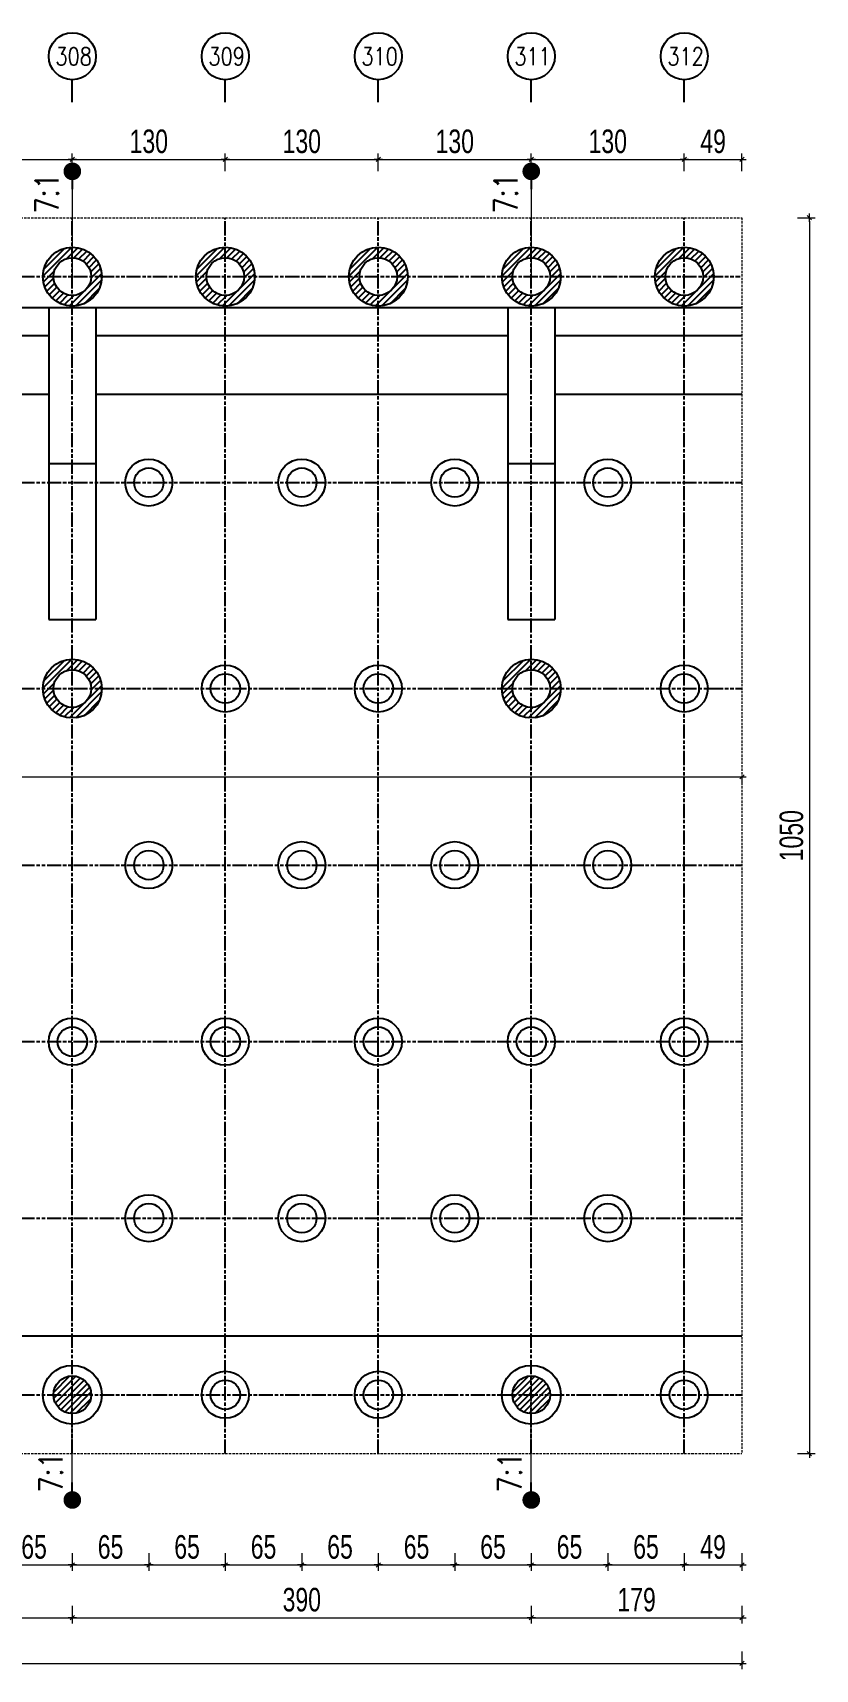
# Model space of a CAD drawing. Header units: inches. Extents: x -1640460 to 2672754, y -1012 to 1209503.
# Drawn here: x 16643 to 17308, y 136 to 1527 of the extents above; entities that cross this region are included whole.
import ezdxf

# ---------------------------------------------------------------- set-up
doc = ezdxf.new("R2010")
doc.units = ezdxf.units.IN
doc.header["$MEASUREMENT"] = 0
doc.linetypes.add('ACAD_ISO09W100', pattern=[45, 24, -3, 6, -3, 6, -3])
doc.linetypes.add('HIDDEN', pattern=[0.375, 0.25, -0.125])
doc.layers.add('DIM', color=177, linetype='Continuous', lineweight=20)
doc.layers.add('THAY1', color=9, linetype='Continuous', lineweight=20)
for name, color, linetype in [('Kich thuoc', 4, 'Continuous'), ('Text', 2, 'Continuous'), ('Tim', 8, 'ACAD_ISO09W100')]:
    doc.layers.add(name, color=color, linetype=linetype)
doc.styles.add('KICH_THUOC', font='vnsimli.shx', dxfattribs={"width": 0.8})
doc.styles.add('TXTDIM', font='VNARIAL.TTF', dxfattribs={"width": 0.7})
doc.dimstyles.new('DIM10', dxfattribs={"dimscale": 10, "dimtxt": 2, "dimasz": 0.3, "dimexe": 0.5, "dimexo": 0.5, "dimgap": 0.5, "dimtad": 1, "dimdec": 0, "dimzin": 12, "dimdsep": 46, "dimtxsty": 'TXTDIM', "dimblk": 'SLASH', "dimcen": 1.5, "dimclrd": 1, "dimclre": 256, "dimclrt": 2, "dimadec": 0, "dimazin": 0, "dimtfac": 1, "dimtdec": 0, "dimtix": 1, "dimtmove": 0, "dimatfit": 3, "dimldrblk": 'DOT', "dimfxl": 1, "dimfxlon": 1, "dimtolj": 1, "dimtzin": 0, "dimlwd": 9, "dimlwe": 9, "dimarcsym": 1})
pattern_1 = [(45, (16190.982, 0), (-2.65165, 2.65165), [])]

# ---------------------------------------------------------------- blocks, each defined once
blk = doc.blocks.new('SLASH')
at = {"layer": 'DIM', "color": 16}
blk.add_line((-1.2, 0), (1.2, 0), dxfattribs=at)
at = {"layer": 'DIM', "color": 16, "linetype": 'Continuous'}
blk.add_line((-0.6, -0.6), (0.6, 0.6), dxfattribs=at)
blk = doc.blocks.new('*D590')
at = {"layer": 'Defpoints', "color": 0}
for p in [(16611.4, 319.4), (16676.4, 319.4), (16676.4, 224.8)]:
    blk.add_point(p, dxfattribs=at)
at = {"layer": 'Kich thuoc', "lineweight": 9}
for p, q in [((16611.4, 234.8), (16611.4, 219.8)), ((16676.4, 234.8), (16676.4, 219.8))]:
    blk.add_line(p, q, dxfattribs=at)
at = {"layer": 'Kich thuoc', "color": 1, "lineweight": 9}
blk.add_line((16614.4, 224.8), (16673.4, 224.8), dxfattribs=at)
at = {"layer": 'Kich thuoc', "color": 1, "lineweight": 9, "xscale": 3, "yscale": 3, "zscale": 3, "rotation": 180}
blk.add_blockref('SLASH', (16611.4, 224.8), dxfattribs=at)
at = {"layer": 'Kich thuoc', "color": 1, "lineweight": 9, "xscale": 3, "yscale": 3, "zscale": 3}
blk.add_blockref('SLASH', (16676.4, 224.8), dxfattribs=at)
at = {"layer": 'Kich thuoc', "color": 2, "insert": (16643.9, 240), "char_height": 20, "attachment_point": 5, "style": 'TXTDIM'}
blk.add_mtext('\\A1;65', dxfattribs=at)
blk = doc.blocks.new('_Dot')
at = {"color": 0, "linetype": 'ByBlock', "lineweight": -2}
blk.add_line((-0.5, 0), (-1, 0), dxfattribs=at)
at = {"color": 0, "linetype": 'ByBlock', "const_width": 0.5}
blk.add_lwpolyline([(-0.25, 0, 1), (0.25, 0, 1)], format="xyb", close=True, dxfattribs=at)
blk = doc.blocks.new('*D591')
at = {"layer": 'Defpoints', "color": 0}
for p in [(16676.4, 319.4), (16741.4, 319.4), (16741.4, 224.8)]:
    blk.add_point(p, dxfattribs=at)
at = {"layer": 'Kich thuoc', "lineweight": 9}
for p, q in [((16676.4, 234.8), (16676.4, 219.8)), ((16741.4, 234.8), (16741.4, 219.8))]:
    blk.add_line(p, q, dxfattribs=at)
at = {"layer": 'Kich thuoc', "color": 1, "lineweight": 9}
blk.add_line((16679.4, 224.8), (16738.4, 224.8), dxfattribs=at)
at = {"layer": 'Kich thuoc', "color": 1, "lineweight": 9, "xscale": 3, "yscale": 3, "zscale": 3, "rotation": 180}
blk.add_blockref('SLASH', (16676.4, 224.8), dxfattribs=at)
at = {"layer": 'Kich thuoc', "color": 1, "lineweight": 9, "xscale": 3, "yscale": 3, "zscale": 3}
blk.add_blockref('SLASH', (16741.4, 224.8), dxfattribs=at)
at = {"layer": 'Kich thuoc', "color": 2, "insert": (16708.9, 240), "char_height": 20, "attachment_point": 5, "style": 'TXTDIM'}
blk.add_mtext('\\A1;65', dxfattribs=at)
blk = doc.blocks.new('*D592')
at = {"layer": 'Defpoints', "color": 0}
for p in [(16741.4, 319.4), (16806.4, 319.4), (16806.4, 224.8)]:
    blk.add_point(p, dxfattribs=at)
at = {"layer": 'Kich thuoc', "lineweight": 9}
for p, q in [((16741.4, 234.8), (16741.4, 219.8)), ((16806.4, 234.8), (16806.4, 219.8))]:
    blk.add_line(p, q, dxfattribs=at)
at = {"layer": 'Kich thuoc', "color": 1, "lineweight": 9}
blk.add_line((16744.4, 224.8), (16803.4, 224.8), dxfattribs=at)
at = {"layer": 'Kich thuoc', "color": 1, "lineweight": 9, "xscale": 3, "yscale": 3, "zscale": 3, "rotation": 180}
blk.add_blockref('SLASH', (16741.4, 224.8), dxfattribs=at)
at = {"layer": 'Kich thuoc', "color": 1, "lineweight": 9, "xscale": 3, "yscale": 3, "zscale": 3}
blk.add_blockref('SLASH', (16806.4, 224.8), dxfattribs=at)
at = {"layer": 'Kich thuoc', "color": 2, "insert": (16773.9, 240), "char_height": 20, "attachment_point": 5, "style": 'TXTDIM'}
blk.add_mtext('\\A1;65', dxfattribs=at)
blk = doc.blocks.new('*D593')
at = {"layer": 'Defpoints', "color": 0}
for p in [(16806.4, 319.4), (16871.4, 319.4), (16871.4, 224.8)]:
    blk.add_point(p, dxfattribs=at)
at = {"layer": 'Kich thuoc', "lineweight": 9}
for p, q in [((16806.4, 234.8), (16806.4, 219.8)), ((16871.4, 234.8), (16871.4, 219.8))]:
    blk.add_line(p, q, dxfattribs=at)
at = {"layer": 'Kich thuoc', "color": 1, "lineweight": 9}
blk.add_line((16809.4, 224.8), (16868.4, 224.8), dxfattribs=at)
at = {"layer": 'Kich thuoc', "color": 1, "lineweight": 9, "xscale": 3, "yscale": 3, "zscale": 3, "rotation": 180}
blk.add_blockref('SLASH', (16806.4, 224.8), dxfattribs=at)
at = {"layer": 'Kich thuoc', "color": 1, "lineweight": 9, "xscale": 3, "yscale": 3, "zscale": 3}
blk.add_blockref('SLASH', (16871.4, 224.8), dxfattribs=at)
at = {"layer": 'Kich thuoc', "color": 2, "insert": (16838.9, 240), "char_height": 20, "attachment_point": 5, "style": 'TXTDIM'}
blk.add_mtext('\\A1;65', dxfattribs=at)
blk = doc.blocks.new('*D594')
at = {"layer": 'Defpoints', "color": 0}
for p in [(16871.4, 319.4), (16936.4, 319.4), (16936.4, 224.8)]:
    blk.add_point(p, dxfattribs=at)
at = {"layer": 'Kich thuoc', "lineweight": 9}
for p, q in [((16871.4, 234.8), (16871.4, 219.8)), ((16936.4, 234.8), (16936.4, 219.8))]:
    blk.add_line(p, q, dxfattribs=at)
at = {"layer": 'Kich thuoc', "color": 1, "lineweight": 9}
blk.add_line((16874.4, 224.8), (16933.4, 224.8), dxfattribs=at)
at = {"layer": 'Kich thuoc', "color": 1, "lineweight": 9, "xscale": 3, "yscale": 3, "zscale": 3, "rotation": 180}
blk.add_blockref('SLASH', (16871.4, 224.8), dxfattribs=at)
at = {"layer": 'Kich thuoc', "color": 1, "lineweight": 9, "xscale": 3, "yscale": 3, "zscale": 3}
blk.add_blockref('SLASH', (16936.4, 224.8), dxfattribs=at)
at = {"layer": 'Kich thuoc', "color": 2, "insert": (16903.9, 240), "char_height": 20, "attachment_point": 5, "style": 'TXTDIM'}
blk.add_mtext('\\A1;65', dxfattribs=at)
blk = doc.blocks.new('*D595')
at = {"layer": 'Defpoints', "color": 0}
for p in [(16936.4, 319.4), (17001.4, 319.4), (17001.4, 224.8)]:
    blk.add_point(p, dxfattribs=at)
at = {"layer": 'Kich thuoc', "lineweight": 9}
for p, q in [((16936.4, 234.8), (16936.4, 219.8)), ((17001.4, 234.8), (17001.4, 219.8))]:
    blk.add_line(p, q, dxfattribs=at)
at = {"layer": 'Kich thuoc', "color": 1, "lineweight": 9}
blk.add_line((16939.4, 224.8), (16998.4, 224.8), dxfattribs=at)
at = {"layer": 'Kich thuoc', "color": 1, "lineweight": 9, "xscale": 3, "yscale": 3, "zscale": 3, "rotation": 180}
blk.add_blockref('SLASH', (16936.4, 224.8), dxfattribs=at)
at = {"layer": 'Kich thuoc', "color": 1, "lineweight": 9, "xscale": 3, "yscale": 3, "zscale": 3}
blk.add_blockref('SLASH', (17001.4, 224.8), dxfattribs=at)
at = {"layer": 'Kich thuoc', "color": 2, "insert": (16968.9, 240), "char_height": 20, "attachment_point": 5, "style": 'TXTDIM'}
blk.add_mtext('\\A1;65', dxfattribs=at)
blk = doc.blocks.new('*D596')
at = {"layer": 'Defpoints', "color": 0}
for p in [(17001.4, 319.4), (17066.4, 319.4), (17066.4, 224.8)]:
    blk.add_point(p, dxfattribs=at)
at = {"layer": 'Kich thuoc', "lineweight": 9}
for p, q in [((17001.4, 234.8), (17001.4, 219.8)), ((17066.4, 234.8), (17066.4, 219.8))]:
    blk.add_line(p, q, dxfattribs=at)
at = {"layer": 'Kich thuoc', "color": 1, "lineweight": 9}
blk.add_line((17004.4, 224.8), (17063.4, 224.8), dxfattribs=at)
at = {"layer": 'Kich thuoc', "color": 1, "lineweight": 9, "xscale": 3, "yscale": 3, "zscale": 3, "rotation": 180}
blk.add_blockref('SLASH', (17001.4, 224.8), dxfattribs=at)
at = {"layer": 'Kich thuoc', "color": 1, "lineweight": 9, "xscale": 3, "yscale": 3, "zscale": 3}
blk.add_blockref('SLASH', (17066.4, 224.8), dxfattribs=at)
at = {"layer": 'Kich thuoc', "color": 2, "insert": (17033.9, 240), "char_height": 20, "attachment_point": 5, "style": 'TXTDIM'}
blk.add_mtext('\\A1;65', dxfattribs=at)
blk = doc.blocks.new('*D597')
at = {"layer": 'Defpoints', "color": 0}
for p in [(17066.4, 319.4), (17131.4, 319.4), (17131.4, 224.8)]:
    blk.add_point(p, dxfattribs=at)
at = {"layer": 'Kich thuoc', "lineweight": 9}
for p, q in [((17066.4, 234.8), (17066.4, 219.8)), ((17131.4, 234.8), (17131.4, 219.8))]:
    blk.add_line(p, q, dxfattribs=at)
at = {"layer": 'Kich thuoc', "color": 1, "lineweight": 9}
blk.add_line((17069.4, 224.8), (17128.4, 224.8), dxfattribs=at)
at = {"layer": 'Kich thuoc', "color": 1, "lineweight": 9, "xscale": 3, "yscale": 3, "zscale": 3, "rotation": 180}
blk.add_blockref('SLASH', (17066.4, 224.8), dxfattribs=at)
at = {"layer": 'Kich thuoc', "color": 1, "lineweight": 9, "xscale": 3, "yscale": 3, "zscale": 3}
blk.add_blockref('SLASH', (17131.4, 224.8), dxfattribs=at)
at = {"layer": 'Kich thuoc', "color": 2, "insert": (17098.9, 240), "char_height": 20, "attachment_point": 5, "style": 'TXTDIM'}
blk.add_mtext('\\A1;65', dxfattribs=at)
blk = doc.blocks.new('*D598')
at = {"layer": 'Defpoints', "color": 0}
for p in [(17131.4, 319.4), (17196.4, 319.4), (17196.4, 224.8)]:
    blk.add_point(p, dxfattribs=at)
at = {"layer": 'Kich thuoc', "lineweight": 9}
for p, q in [((17131.4, 234.8), (17131.4, 219.8)), ((17196.4, 234.8), (17196.4, 219.8))]:
    blk.add_line(p, q, dxfattribs=at)
at = {"layer": 'Kich thuoc', "color": 1, "lineweight": 9}
blk.add_line((17134.4, 224.8), (17193.4, 224.8), dxfattribs=at)
at = {"layer": 'Kich thuoc', "color": 1, "lineweight": 9, "xscale": 3, "yscale": 3, "zscale": 3, "rotation": 180}
blk.add_blockref('SLASH', (17131.4, 224.8), dxfattribs=at)
at = {"layer": 'Kich thuoc', "color": 1, "lineweight": 9, "xscale": 3, "yscale": 3, "zscale": 3}
blk.add_blockref('SLASH', (17196.4, 224.8), dxfattribs=at)
at = {"layer": 'Kich thuoc', "color": 2, "insert": (17163.9, 240), "char_height": 20, "attachment_point": 5, "style": 'TXTDIM'}
blk.add_mtext('\\A1;65', dxfattribs=at)
blk = doc.blocks.new('*D599')
at = {"layer": 'Defpoints', "color": 0}
for p in [(17196.4, 319.4), (17245.4, 319.4), (17245.4, 224.8)]:
    blk.add_point(p, dxfattribs=at)
at = {"layer": 'Kich thuoc', "lineweight": 9}
for p, q in [((17196.4, 234.8), (17196.4, 219.8)), ((17245.4, 234.8), (17245.4, 219.8))]:
    blk.add_line(p, q, dxfattribs=at)
at = {"layer": 'Kich thuoc', "color": 1, "lineweight": 9}
blk.add_line((17199.4, 224.8), (17242.4, 224.8), dxfattribs=at)
at = {"layer": 'Kich thuoc', "color": 1, "lineweight": 9, "xscale": 3, "yscale": 3, "zscale": 3, "rotation": 180}
blk.add_blockref('SLASH', (17196.4, 224.8), dxfattribs=at)
at = {"layer": 'Kich thuoc', "color": 1, "lineweight": 9, "xscale": 3, "yscale": 3, "zscale": 3}
blk.add_blockref('SLASH', (17245.4, 224.8), dxfattribs=at)
at = {"layer": 'Kich thuoc', "color": 2, "insert": (17220.9, 240), "char_height": 20, "attachment_point": 5, "style": 'TXTDIM'}
blk.add_mtext('\\A1;49', dxfattribs=at)
blk = doc.blocks.new('*D606')
at = {"layer": 'Defpoints', "color": 0}
for p in [(16286.4, 319.4), (16676.4, 319.4), (16676.4, 180)]:
    blk.add_point(p, dxfattribs=at)
at = {"layer": 'Kich thuoc', "lineweight": 9}
for p, q in [((16286.4, 190), (16286.4, 175)), ((16676.4, 190), (16676.4, 175))]:
    blk.add_line(p, q, dxfattribs=at)
at = {"layer": 'Kich thuoc', "color": 1, "lineweight": 9}
blk.add_line((16289.4, 180), (16673.4, 180), dxfattribs=at)
at = {"layer": 'Kich thuoc', "color": 1, "lineweight": 9, "xscale": 3, "yscale": 3, "zscale": 3, "rotation": 180}
blk.add_blockref('SLASH', (16286.4, 180), dxfattribs=at)
at = {"layer": 'Kich thuoc', "color": 1, "lineweight": 9, "xscale": 3, "yscale": 3, "zscale": 3}
blk.add_blockref('SLASH', (16676.4, 180), dxfattribs=at)
at = {"layer": 'Kich thuoc', "color": 2, "insert": (16481.4, 195.2), "char_height": 20, "attachment_point": 5, "style": 'TXTDIM'}
blk.add_mtext('\\A1;390', dxfattribs=at)
blk = doc.blocks.new('*D607')
at = {"layer": 'Defpoints', "color": 0}
for p in [(16676.4, 319.4), (17066.4, 319.4), (17066.4, 180)]:
    blk.add_point(p, dxfattribs=at)
at = {"layer": 'Kich thuoc', "lineweight": 9}
for p, q in [((16676.4, 190), (16676.4, 175)), ((17066.4, 190), (17066.4, 175))]:
    blk.add_line(p, q, dxfattribs=at)
at = {"layer": 'Kich thuoc', "color": 1, "lineweight": 9}
blk.add_line((16679.4, 180), (17063.4, 180), dxfattribs=at)
at = {"layer": 'Kich thuoc', "color": 1, "lineweight": 9, "xscale": 3, "yscale": 3, "zscale": 3, "rotation": 180}
blk.add_blockref('SLASH', (16676.4, 180), dxfattribs=at)
at = {"layer": 'Kich thuoc', "color": 1, "lineweight": 9, "xscale": 3, "yscale": 3, "zscale": 3}
blk.add_blockref('SLASH', (17066.4, 180), dxfattribs=at)
at = {"layer": 'Kich thuoc', "color": 2, "insert": (16871.4, 195.2), "char_height": 20, "attachment_point": 5, "style": 'TXTDIM'}
blk.add_mtext('\\A1;390', dxfattribs=at)
blk = doc.blocks.new('*D608')
at = {"layer": 'Defpoints', "color": 0}
for p in [(17066.4, 319.4), (17245.4, 319.4), (17245.4, 180)]:
    blk.add_point(p, dxfattribs=at)
at = {"layer": 'Kich thuoc', "lineweight": 9}
for p, q in [((17066.4, 190), (17066.4, 175)), ((17245.4, 190), (17245.4, 175))]:
    blk.add_line(p, q, dxfattribs=at)
at = {"layer": 'Kich thuoc', "color": 1, "lineweight": 9}
blk.add_line((17069.4, 180), (17242.4, 180), dxfattribs=at)
at = {"layer": 'Kich thuoc', "color": 1, "lineweight": 9, "xscale": 3, "yscale": 3, "zscale": 3, "rotation": 180}
blk.add_blockref('SLASH', (17066.4, 180), dxfattribs=at)
at = {"layer": 'Kich thuoc', "color": 1, "lineweight": 9, "xscale": 3, "yscale": 3, "zscale": 3}
blk.add_blockref('SLASH', (17245.4, 180), dxfattribs=at)
at = {"layer": 'Kich thuoc', "color": 2, "insert": (17155.9, 195.2), "char_height": 20, "attachment_point": 5, "style": 'TXTDIM'}
blk.add_mtext('\\A1;179', dxfattribs=at)
blk = doc.blocks.new('*D609')
at = {"layer": 'Defpoints', "color": 0}
for p in [(14157.4, 319.4), (17245.4, 319.4), (17245.4, 141.2)]:
    blk.add_point(p, dxfattribs=at)
at = {"layer": 'Kich thuoc', "lineweight": 9}
for p, q in [((14157.4, 151.2), (14157.4, 136.2)), ((17245.4, 151.2), (17245.4, 136.2))]:
    blk.add_line(p, q, dxfattribs=at)
at = {"layer": 'Kich thuoc', "color": 1, "lineweight": 9}
blk.add_line((14160.4, 141.2), (17242.4, 141.2), dxfattribs=at)
at = {"layer": 'Kich thuoc', "color": 1, "lineweight": 9, "xscale": 3, "yscale": 3, "zscale": 3, "rotation": 180}
blk.add_blockref('SLASH', (14157.4, 141.2), dxfattribs=at)
at = {"layer": 'Kich thuoc', "color": 1, "lineweight": 9, "xscale": 3, "yscale": 3, "zscale": 3}
blk.add_blockref('SLASH', (17245.4, 141.2), dxfattribs=at)
at = {"layer": 'Kich thuoc', "color": 2, "insert": (15701.4, 156.4), "char_height": 20, "attachment_point": 5, "style": 'TXTDIM'}
blk.add_mtext('\\A1;3088', dxfattribs=at)
blk = doc.blocks.new('*D634')
at = {"layer": 'Defpoints', "color": 0}
for p in [(16676.4, 1419), (16676.4, 1383), (16546.4, 1369.4)]:
    blk.add_point(p, dxfattribs=at)
at = {"layer": 'Kich thuoc', "lineweight": 9}
for p, q in [((16546.4, 1409), (16546.4, 1424)), ((16676.4, 1409), (16676.4, 1424))]:
    blk.add_line(p, q, dxfattribs=at)
at = {"layer": 'Kich thuoc', "color": 1, "lineweight": 9}
blk.add_line((16549.4, 1419), (16673.4, 1419), dxfattribs=at)
at = {"layer": 'Kich thuoc', "color": 1, "lineweight": 9, "xscale": 3, "yscale": 3, "zscale": 3, "rotation": 180}
blk.add_blockref('SLASH', (16546.4, 1419), dxfattribs=at)
at = {"layer": 'Kich thuoc', "color": 1, "lineweight": 9, "xscale": 3, "yscale": 3, "zscale": 3}
blk.add_blockref('SLASH', (16676.4, 1419), dxfattribs=at)
at = {"layer": 'Kich thuoc', "color": 2, "insert": (16611.4, 1434.2), "char_height": 20, "attachment_point": 5, "style": 'TXTDIM'}
blk.add_mtext('\\A1;130', dxfattribs=at)
blk = doc.blocks.new('*D635')
at = {"layer": 'Defpoints', "color": 0}
for p in [(16806.4, 1419), (16676.4, 1369.4), (16806.4, 1369.4)]:
    blk.add_point(p, dxfattribs=at)
at = {"layer": 'Kich thuoc', "lineweight": 9}
for p, q in [((16676.4, 1409), (16676.4, 1424)), ((16806.4, 1409), (16806.4, 1424))]:
    blk.add_line(p, q, dxfattribs=at)
at = {"layer": 'Kich thuoc', "color": 1, "lineweight": 9}
blk.add_line((16679.4, 1419), (16803.4, 1419), dxfattribs=at)
at = {"layer": 'Kich thuoc', "color": 1, "lineweight": 9, "xscale": 3, "yscale": 3, "zscale": 3, "rotation": 180}
blk.add_blockref('SLASH', (16676.4, 1419), dxfattribs=at)
at = {"layer": 'Kich thuoc', "color": 1, "lineweight": 9, "xscale": 3, "yscale": 3, "zscale": 3}
blk.add_blockref('SLASH', (16806.4, 1419), dxfattribs=at)
at = {"layer": 'Kich thuoc', "color": 2, "insert": (16741.4, 1434.2), "char_height": 20, "attachment_point": 5, "style": 'TXTDIM'}
blk.add_mtext('\\A1;130', dxfattribs=at)
blk = doc.blocks.new('*D636')
at = {"layer": 'Defpoints', "color": 0}
for p in [(16936.4, 1419), (16806.4, 1369.4), (16936.4, 1369.4)]:
    blk.add_point(p, dxfattribs=at)
at = {"layer": 'Kich thuoc', "lineweight": 9}
for p, q in [((16806.4, 1409), (16806.4, 1424)), ((16936.4, 1409), (16936.4, 1424))]:
    blk.add_line(p, q, dxfattribs=at)
at = {"layer": 'Kich thuoc', "color": 1, "lineweight": 9}
blk.add_line((16809.4, 1419), (16933.4, 1419), dxfattribs=at)
at = {"layer": 'Kich thuoc', "color": 1, "lineweight": 9, "xscale": 3, "yscale": 3, "zscale": 3, "rotation": 180}
blk.add_blockref('SLASH', (16806.4, 1419), dxfattribs=at)
at = {"layer": 'Kich thuoc', "color": 1, "lineweight": 9, "xscale": 3, "yscale": 3, "zscale": 3}
blk.add_blockref('SLASH', (16936.4, 1419), dxfattribs=at)
at = {"layer": 'Kich thuoc', "color": 2, "insert": (16871.4, 1434.2), "char_height": 20, "attachment_point": 5, "style": 'TXTDIM'}
blk.add_mtext('\\A1;130', dxfattribs=at)
blk = doc.blocks.new('*D637')
at = {"layer": 'Defpoints', "color": 0}
for p in [(17066.4, 1419), (17066.4, 1383), (16936.4, 1369.4)]:
    blk.add_point(p, dxfattribs=at)
at = {"layer": 'Kich thuoc', "lineweight": 9}
for p, q in [((16936.4, 1409), (16936.4, 1424)), ((17066.4, 1409), (17066.4, 1424))]:
    blk.add_line(p, q, dxfattribs=at)
at = {"layer": 'Kich thuoc', "color": 1, "lineweight": 9}
blk.add_line((16939.4, 1419), (17063.4, 1419), dxfattribs=at)
at = {"layer": 'Kich thuoc', "color": 1, "lineweight": 9, "xscale": 3, "yscale": 3, "zscale": 3, "rotation": 180}
blk.add_blockref('SLASH', (16936.4, 1419), dxfattribs=at)
at = {"layer": 'Kich thuoc', "color": 1, "lineweight": 9, "xscale": 3, "yscale": 3, "zscale": 3}
blk.add_blockref('SLASH', (17066.4, 1419), dxfattribs=at)
at = {"layer": 'Kich thuoc', "color": 2, "insert": (17001.4, 1434.2), "char_height": 20, "attachment_point": 5, "style": 'TXTDIM'}
blk.add_mtext('\\A1;130', dxfattribs=at)
blk = doc.blocks.new('*D638')
at = {"layer": 'Defpoints', "color": 0}
for p in [(17196.4, 1419), (17066.4, 1369.4), (17196.4, 1369.4)]:
    blk.add_point(p, dxfattribs=at)
at = {"layer": 'Kich thuoc', "lineweight": 9}
for p, q in [((17066.4, 1409), (17066.4, 1424)), ((17196.4, 1409), (17196.4, 1424))]:
    blk.add_line(p, q, dxfattribs=at)
at = {"layer": 'Kich thuoc', "color": 1, "lineweight": 9}
blk.add_line((17069.4, 1419), (17193.4, 1419), dxfattribs=at)
at = {"layer": 'Kich thuoc', "color": 1, "lineweight": 9, "xscale": 3, "yscale": 3, "zscale": 3, "rotation": 180}
blk.add_blockref('SLASH', (17066.4, 1419), dxfattribs=at)
at = {"layer": 'Kich thuoc', "color": 1, "lineweight": 9, "xscale": 3, "yscale": 3, "zscale": 3}
blk.add_blockref('SLASH', (17196.4, 1419), dxfattribs=at)
at = {"layer": 'Kich thuoc', "color": 2, "insert": (17131.4, 1434.2), "char_height": 20, "attachment_point": 5, "style": 'TXTDIM'}
blk.add_mtext('\\A1;130', dxfattribs=at)
blk = doc.blocks.new('*D639')
at = {"layer": 'Defpoints', "color": 0}
for p in [(17245.4, 1419), (17196.4, 1369.4), (17245.4, 1369.4)]:
    blk.add_point(p, dxfattribs=at)
at = {"layer": 'Kich thuoc', "lineweight": 9}
for p, q in [((17196.4, 1409), (17196.4, 1424)), ((17245.4, 1409), (17245.4, 1424))]:
    blk.add_line(p, q, dxfattribs=at)
at = {"layer": 'Kich thuoc', "color": 1, "lineweight": 9}
blk.add_line((17199.4, 1419), (17242.4, 1419), dxfattribs=at)
at = {"layer": 'Kich thuoc', "color": 1, "lineweight": 9, "xscale": 3, "yscale": 3, "zscale": 3, "rotation": 180}
blk.add_blockref('SLASH', (17196.4, 1419), dxfattribs=at)
at = {"layer": 'Kich thuoc', "color": 1, "lineweight": 9, "xscale": 3, "yscale": 3, "zscale": 3}
blk.add_blockref('SLASH', (17245.4, 1419), dxfattribs=at)
at = {"layer": 'Kich thuoc', "color": 2, "insert": (17220.9, 1434.2), "char_height": 20, "attachment_point": 5, "style": 'TXTDIM'}
blk.add_mtext('\\A1;49', dxfattribs=at)
blk = doc.blocks.new('*D640')
at = {"layer": 'Defpoints', "color": 0}
for p in [(17245.4, 1369.4), (17245.4, 319.4), (17302.7, 319.4)]:
    blk.add_point(p, dxfattribs=at)
at = {"layer": 'Kich thuoc', "lineweight": 9}
for p, q in [((17292.7, 1369.4), (17307.7, 1369.4)), ((17292.7, 319.4), (17307.7, 319.4))]:
    blk.add_line(p, q, dxfattribs=at)
at = {"layer": 'Kich thuoc', "color": 1, "lineweight": 9}
blk.add_line((17302.7, 1366.4), (17302.7, 322.4), dxfattribs=at)
at = {"layer": 'Kich thuoc', "color": 1, "lineweight": 9, "xscale": 3, "yscale": 3, "zscale": 3}
for p, rotation in [((17302.7, 1369.4), 90), ((17302.7, 319.4), 270)]:
    blk.add_blockref('SLASH', p, dxfattribs=dict(at, rotation=rotation))
at = {"layer": 'Kich thuoc', "color": 2, "insert": (17287.5, 844.4), "char_height": 20, "attachment_point": 5, "rotation": 90, "style": 'TXTDIM'}
blk.add_mtext('\\A1;1050', dxfattribs=at)
blk = doc.blocks.new('*D646')
at = {"layer": 'Defpoints', "color": 0}
for p in [(14913.9, 1006.4), (17245.4, 895.3), (17245.4, 894.4)]:
    blk.add_point(p, dxfattribs=at)
at = {"layer": 'Kich thuoc', "lineweight": 9}
for p, q in [((14913.9, 904.4), (14913.9, 889.4)), ((17245.4, 894.4), (17245.4, 889.4))]:
    blk.add_line(p, q, dxfattribs=at)
at = {"layer": 'Kich thuoc', "color": 1, "lineweight": 9}
blk.add_line((14916.9, 894.4), (17242.4, 894.4), dxfattribs=at)
at = {"layer": 'Kich thuoc', "color": 1, "lineweight": 9, "xscale": 3, "yscale": 3, "zscale": 3, "rotation": 180}
blk.add_blockref('SLASH', (14913.9, 894.4), dxfattribs=at)
at = {"layer": 'Kich thuoc', "color": 1, "lineweight": 9, "xscale": 3, "yscale": 3, "zscale": 3}
blk.add_blockref('SLASH', (17245.4, 894.4), dxfattribs=at)
at = {"layer": 'Kich thuoc', "color": 2, "insert": (16079.6, 909.7), "char_height": 20, "attachment_point": 5, "style": 'TXTDIM'}
blk.add_mtext('\\A1;2331.5', dxfattribs=at)

msp = doc.modelspace()

# ---------------------------------------------------------------- hatches: boundary and pattern name
h = msp.add_hatch()
h.set_pattern_fill('ANSI31', color=256, scale=30, style=0)
h.set_pattern_definition([(45, (15930.982, 0), (-2.65165, 2.65165), [])])
h.paths.add_polyline_path([(16676.4, 1344.4, 0.414214), (16651.4, 1319.4), (16660.4, 1319.4, -0.414214), (16676.4, 1335.4)])
h.paths.add_polyline_path([(16676.4, 1344.4), (16676.4, 1335.4, -0.414214), (16692.4, 1319.4), (16701.4, 1319.4, 0.414214)])
h.paths.add_polyline_path([(16701.4, 1319.4), (16692.4, 1319.4, -0.414214), (16676.4, 1303.4), (16676.4, 1294.4, 0.414214)])
h.paths.add_polyline_path([(16660.4, 1319.4), (16651.4, 1319.4, 0.414214), (16676.4, 1294.4), (16676.4, 1303.4, -0.414214)])
h = msp.add_hatch()
h.set_pattern_fill('ANSI31', color=256, scale=30, style=0)
h.set_pattern_definition([(45, (16060.982, 0), (-2.65165, 2.65165), [])])
h.paths.add_polyline_path([(16806.4, 1344.4, 0.414214), (16781.4, 1319.4), (16790.4, 1319.4, -0.414214), (16806.4, 1335.4)])
h.paths.add_polyline_path([(16806.4, 1344.4), (16806.4, 1335.4, -0.414214), (16822.4, 1319.4), (16831.4, 1319.4, 0.414214)])
h.paths.add_polyline_path([(16831.4, 1319.4), (16822.4, 1319.4, -0.414214), (16806.4, 1303.4), (16806.4, 1294.4, 0.414214)])
h.paths.add_polyline_path([(16790.4, 1319.4), (16781.4, 1319.4, 0.414214), (16806.4, 1294.4), (16806.4, 1303.4, -0.414214)])
h = msp.add_hatch()
h.set_pattern_fill('ANSI31', color=256, scale=30, style=0)
h.set_pattern_definition(pattern_1)
h.paths.add_polyline_path([(16936.4, 1344.4, 0.414214), (16911.4, 1319.4), (16920.4, 1319.4, -0.414214), (16936.4, 1335.4)])
h.paths.add_polyline_path([(16936.4, 1344.4), (16936.4, 1335.4, -0.414214), (16952.4, 1319.4), (16961.4, 1319.4, 0.414214)])
h.paths.add_polyline_path([(16961.4, 1319.4), (16952.4, 1319.4, -0.414214), (16936.4, 1303.4), (16936.4, 1294.4, 0.414214)])
h.paths.add_polyline_path([(16920.4, 1319.4), (16911.4, 1319.4, 0.414214), (16936.4, 1294.4), (16936.4, 1303.4, -0.414214)])
h = msp.add_hatch()
h.set_pattern_fill('ANSI31', color=256, scale=30, style=0)
h.set_pattern_definition([(45, (16320.982, 0), (-2.65165, 2.65165), [])])
h.paths.add_polyline_path([(17066.4, 1344.4, 0.414214), (17041.4, 1319.4), (17050.4, 1319.4, -0.414214), (17066.4, 1335.4)])
h.paths.add_polyline_path([(17066.4, 1344.4), (17066.4, 1335.4, -0.414214), (17082.4, 1319.4), (17091.4, 1319.4, 0.414214)])
h.paths.add_polyline_path([(17091.4, 1319.4), (17082.4, 1319.4, -0.414214), (17066.4, 1303.4), (17066.4, 1294.4, 0.414214)])
h.paths.add_polyline_path([(17050.4, 1319.4), (17041.4, 1319.4, 0.414214), (17066.4, 1294.4), (17066.4, 1303.4, -0.414214)])
h = msp.add_hatch()
h.set_pattern_fill('ANSI31', color=256, scale=30, style=0)
h.set_pattern_definition([(45, (16450.982, 0), (-2.65165, 2.65165), [])])
h.paths.add_polyline_path([(17196.4, 1344.4, 0.414214), (17171.4, 1319.4), (17180.4, 1319.4, -0.414214), (17196.4, 1335.4)])
h.paths.add_polyline_path([(17196.4, 1344.4), (17196.4, 1335.4, -0.414214), (17212.4, 1319.4), (17221.4, 1319.4, 0.414214)])
h.paths.add_polyline_path([(17221.4, 1319.4), (17212.4, 1319.4, -0.414214), (17196.4, 1303.4), (17196.4, 1294.4, 0.414214)])
h.paths.add_polyline_path([(17180.4, 1319.4), (17171.4, 1319.4, 0.414214), (17196.4, 1294.4), (17196.4, 1303.4, -0.414214)])
h = msp.add_hatch()
h.set_pattern_fill('ANSI31', color=256, scale=30, style=0)
h.set_pattern_definition([(45, (15930.982, -350), (-2.65165, 2.65165), [])])
h.paths.add_polyline_path([(16676.4, 994.4, 0.414214), (16651.4, 969.4), (16660.4, 969.4, -0.414214), (16676.4, 985.4)])
h.paths.add_polyline_path([(16676.4, 994.4), (16676.4, 985.4, -0.414214), (16692.4, 969.4), (16701.4, 969.4, 0.414214)])
h.paths.add_polyline_path([(16701.4, 969.4), (16692.4, 969.4, -0.414214), (16676.4, 953.4), (16676.4, 944.4, 0.414214)])
h.paths.add_polyline_path([(16660.4, 969.4), (16651.4, 969.4, 0.414214), (16676.4, 944.4), (16676.4, 953.4, -0.414214)])
h = msp.add_hatch()
h.set_pattern_fill('ANSI31', color=256, scale=30, style=0)
h.set_pattern_definition([(45, (16320.982, -350), (-2.65165, 2.65165), [])])
h.paths.add_polyline_path([(17066.4, 994.4, 0.414214), (17041.4, 969.4), (17050.4, 969.4, -0.414214), (17066.4, 985.4)])
h.paths.add_polyline_path([(17066.4, 994.4), (17066.4, 985.4, -0.414214), (17082.4, 969.4), (17091.4, 969.4, 0.414214)])
h.paths.add_polyline_path([(17091.4, 969.4), (17082.4, 969.4, -0.414214), (17066.4, 953.4), (17066.4, 944.4, 0.414214)])
h.paths.add_polyline_path([(17050.4, 969.4), (17041.4, 969.4, 0.414214), (17066.4, 944.4), (17066.4, 953.4, -0.414214)])
h = msp.add_hatch()
h.set_pattern_fill('ANSI31', color=256, scale=30, style=0)
h.set_pattern_definition([(45, (15800.982, 0), (-2.65165, 2.65165), [])])
h.paths.add_polyline_path([(16676.4, 385.4, 0.414214), (16660.4, 369.4), (16676.4, 369.4)])
h.paths.add_polyline_path([(16676.4, 369.4), (16660.4, 369.4, 0.414214), (16676.4, 353.4)])
h.paths.add_polyline_path([(16676.4, 385.4), (16676.4, 369.4), (16692.4, 369.4, 0.414214)])
h.paths.add_polyline_path([(16692.4, 369.4), (16676.4, 369.4), (16676.4, 353.4, 0.414214)])
h = msp.add_hatch()
h.set_pattern_fill('ANSI31', color=256, scale=30, style=0)
h.set_pattern_definition(pattern_1)
h.paths.add_polyline_path([(17066.4, 385.4, 0.414214), (17050.4, 369.4), (17066.4, 369.4)])
h.paths.add_polyline_path([(17066.4, 369.4), (17050.4, 369.4, 0.414214), (17066.4, 353.4)])
h.paths.add_polyline_path([(17066.4, 385.4), (17066.4, 369.4), (17082.4, 369.4, 0.414214)])
h.paths.add_polyline_path([(17082.4, 369.4), (17066.4, 369.4), (17066.4, 353.4, 0.414214)])

# ---------------------------------------------------------------- linework, layer by layer
for p, q in [((16676.4, 1467.5), (16676.4, 1486.6)), ((16806.4, 1467.5), (16806.4, 1486.6)), ((16936.4, 1467.5), (16936.4, 1486.6)), ((17066.4, 1467.5), (17066.4, 1486.6)), ((17196.4, 1467.5), (17196.4, 1486.6)), ((14157.4, 1293.2), (17245.4, 1293.2)), ((16656.4, 1293.2), (16656.4, 1028.2)), ((16696.4, 1293.2), (16696.4, 1028.2)), ((17046.4, 1293.2), (17046.4, 1028.2)), ((17086.4, 1293.2), (17086.4, 1028.2)), ((16306.4, 1269.4), (16656.4, 1269.4)), ((16696.4, 1269.4), (17046.4, 1269.4)), ((17086.4, 1269.4), (17245.4, 1269.4)), ((16306.4, 1219.5), (16656.4, 1219.5)), ((16696.4, 1219.5), (17046.4, 1219.5)), ((17086.4, 1219.5), (17245.4, 1219.5)), ((16656.4, 1160.7), (16696.4, 1160.7)), ((17046.4, 1160.7), (17086.4, 1160.7)), ((16656.4, 1028.2), (16696.4, 1028.2)), ((17046.4, 1028.2), (17086.4, 1028.2)), ((14157.4, 419.4), (17245.4, 419.4))]:
    msp.add_line(p, q)
for centre, radius in [((16676.4, 1506.6), 20), ((16806.4, 1506.6), 20), ((16936.4, 1506.6), 20), ((17066.4, 1506.6), 20), ((17196.4, 1506.6), 20), ((16676.4, 1319.4), 25), ((16676.4, 1319.4), 16), ((16806.4, 1319.4), 25), ((16806.4, 1319.4), 16), ((16936.4, 1319.4), 25), ((16936.4, 1319.4), 16), ((17066.4, 1319.4), 25), ((17066.4, 1319.4), 16), ((17196.4, 1319.4), 25), ((17196.4, 1319.4), 16), ((16741.4, 1144.4), 20), ((16741.4, 1144.4), 12.5), ((16871.4, 1144.4), 20), ((16871.4, 1144.4), 12.5), ((17001.4, 1144.4), 20), ((17001.4, 1144.4), 12.5), ((17131.4, 1144.4), 20), ((17131.4, 1144.4), 12.5), ((16676.4, 969.4), 25), ((16806.4, 969.4), 20), ((16936.4, 969.4), 20), ((17066.4, 969.4), 25), ((17196.4, 969.4), 20), ((16676.4, 969.4), 16), ((16806.4, 969.4), 12.5), ((16936.4, 969.4), 12.5), ((17066.4, 969.4), 16), ((17196.4, 969.4), 12.5), ((16741.4, 819.4), 20), ((16871.4, 819.4), 20), ((17001.4, 819.4), 20), ((17131.4, 819.4), 20), ((16741.4, 819.4), 12.5), ((16871.4, 819.4), 12.5), ((17001.4, 819.4), 12.5), ((17131.4, 819.4), 12.5), ((16676.4, 669.4), 20), ((16676.4, 669.4), 12.5), ((16806.4, 669.4), 20), ((16806.4, 669.4), 12.5), ((16936.4, 669.4), 20), ((16936.4, 669.4), 12.5), ((17066.4, 669.4), 20), ((17066.4, 669.4), 12.5), ((17196.4, 669.4), 20), ((17196.4, 669.4), 12.5), ((16741.4, 519.4), 20), ((16741.4, 519.4), 12.5), ((16871.4, 519.4), 20), ((16871.4, 519.4), 12.5), ((17001.4, 519.4), 20), ((17001.4, 519.4), 12.5), ((17131.4, 519.4), 20), ((17131.4, 519.4), 12.5), ((16676.4, 369.4), 25), ((16806.4, 369.4), 20), ((16936.4, 369.4), 20), ((17066.4, 369.4), 25), ((17196.4, 369.4), 20), ((16676.4, 369.4), 16), ((16806.4, 369.4), 12.5), ((16936.4, 369.4), 12.5), ((17066.4, 369.4), 16), ((17196.4, 369.4), 12.5)]:
    msp.add_circle(centre, radius)
at = {"layer": 'THAY1', "linetype": 'HIDDEN', "ltscale": 8}
for p, q in [((14157.4, 1369.4), (17245.4, 1369.4)), ((17245.4, 1369.4), (17245.4, 319.4)), ((14157.4, 319.4), (17245.4, 319.4))]:
    msp.add_line(p, q, dxfattribs=at)
at = {"layer": 'Tim', "ltscale": 0.5}
for p, q in [((16676.4, 319.4), (16676.4, 1369.4)), ((16806.4, 319.4), (16806.4, 1369.4)), ((16936.4, 319.4), (16936.4, 1369.4)), ((17066.4, 319.4), (17066.4, 1369.4)), ((17196.4, 319.4), (17196.4, 1369.4)), ((14157.4, 1319.4), (17243.9, 1319.4)), ((14157.4, 1144.4), (17245.4, 1144.4)), ((14157.4, 969.4), (17245.4, 969.4)), ((14157.4, 819.4), (17245.4, 819.4)), ((14157.4, 669.4), (17245.4, 669.4)), ((14157.4, 519.4), (17245.4, 519.4)), ((14157.4, 369.4), (17245.4, 369.4))]:
    msp.add_line(p, q, dxfattribs=at)

# ---------------------------------------------------------------- texts
at = {"char_height": 20, "width": 34.474, "attachment_point": 1, "rotation": 90, "style": 'KICH_THUOC'}
for insert in [(16644.7, 1372.9), (17034.7, 1372.9), (16648.1, 286.2), (17038.1, 286.2)]:
    msp.add_mtext('7:1', dxfattribs=dict(at, insert=insert))
at = {"layer": 'Text', "char_height": 15, "width": 14.376, "attachment_point": 1, "style": 'KICH_THUOC'}
for s, insert in [('308', (16662.1, 1514)), ('309', (16792.1, 1514)), ('310', (16922.1, 1514)), ('311', (17052.1, 1514)), ('312', (17182.1, 1514))]:
    msp.add_mtext(s, dxfattribs=dict(at, insert=insert))

# ---------------------------------------------------------------- dimensions: what is measured, and where the dimension line sits
at = {"layer": 'Kich thuoc'}
for base, p1, p2, picture, middle in [((16676.4, 1419), (16546.4, 1369.4), (16676.4, 1383), '*D634', (16611.4, 1434.2)), ((16806.4, 1419), (16676.4, 1369.4), (16806.4, 1369.4), '*D635', (16741.4, 1434.2)), ((16936.4, 1419), (16806.4, 1369.4), (16936.4, 1369.4), '*D636', (16871.4, 1434.2)), ((17066.4, 1419), (16936.4, 1369.4), (17066.4, 1383), '*D637', (17001.4, 1434.2)), ((17196.4, 1419), (17066.4, 1369.4), (17196.4, 1369.4), '*D638', (17131.4, 1434.2)), ((17245.4, 1419), (17196.4, 1369.4), (17245.4, 1369.4), '*D639', (17220.9, 1434.2)), ((17245.4, 141.2), (14157.4, 319.4), (17245.4, 319.4), '*D609', (15701.4, 156.4)), ((16676.4, 180), (16286.4, 319.4), (16676.4, 319.4), '*D606', (16481.4, 195.2)), ((16676.4, 224.8), (16611.4, 319.4), (16676.4, 319.4), '*D590', (16643.9, 240)), ((16741.4, 224.8), (16676.4, 319.4), (16741.4, 319.4), '*D591', (16708.9, 240)), ((17066.4, 180), (16676.4, 319.4), (17066.4, 319.4), '*D607', (16871.4, 195.2)), ((16806.4, 224.8), (16741.4, 319.4), (16806.4, 319.4), '*D592', (16773.9, 240)), ((16871.4, 224.8), (16806.4, 319.4), (16871.4, 319.4), '*D593', (16838.9, 240)), ((16936.4, 224.8), (16871.4, 319.4), (16936.4, 319.4), '*D594', (16903.9, 240)), ((17001.4, 224.8), (16936.4, 319.4), (17001.4, 319.4), '*D595', (16968.9, 240)), ((17066.4, 224.8), (17001.4, 319.4), (17066.4, 319.4), '*D596', (17033.9, 240)), ((17131.4, 224.8), (17066.4, 319.4), (17131.4, 319.4), '*D597', (17098.9, 240)), ((17245.4, 180), (17066.4, 319.4), (17245.4, 319.4), '*D608', (17155.9, 195.2)), ((17196.4, 224.8), (17131.4, 319.4), (17196.4, 319.4), '*D598', (17163.9, 240)), ((17245.4, 224.8), (17196.4, 319.4), (17245.4, 319.4), '*D599', (17220.9, 240))]:
    dim = msp.add_linear_dim(base=base, p1=p1, p2=p2, dimstyle='DIM10', override={"dimtmove": 1}, dxfattribs=at)
    dim.commit()
    dim.dimension.update_dxf_attribs({"geometry": picture, "text_midpoint": middle})
dim = msp.add_linear_dim(base=(17302.7, 319.4), p1=(17245.4, 1369.4), p2=(17245.4, 319.4), angle=90, dimstyle='DIM10', override={"dimtmove": 1}, dxfattribs=at)
dim.commit()
dim.dimension.update_dxf_attribs({"geometry": '*D640', "text_midpoint": (17287.5, 844.4)})
dim = msp.add_linear_dim(base=(17245.4, 894.4), p1=(14913.9, 1006.4), p2=(17245.4, 895.3), text='2331.5', dimstyle='DIM10', override={"dimtmove": 1}, dxfattribs=at)
dim.commit()
dim.dimension.update_dxf_attribs({"geometry": '*D646', "text_midpoint": (16079.6, 909.7)})

# ---------------------------------------------------------------- leaders
for points in [[(16676.4, 1408.8), (16676.4, 1319.4)], [(17066.4, 1408.8), (17066.4, 1319.4)], [(16676.4, 280), (16676.4, 369.4)], [(17066.4, 280), (17066.4, 369.4)]]:
    msp.add_leader(points, dimstyle='DIM10', override={"dimasz": 1.5, "dimgap": 0.5, "dimtad": 0})

doc.saveas('drawing.dxf')
